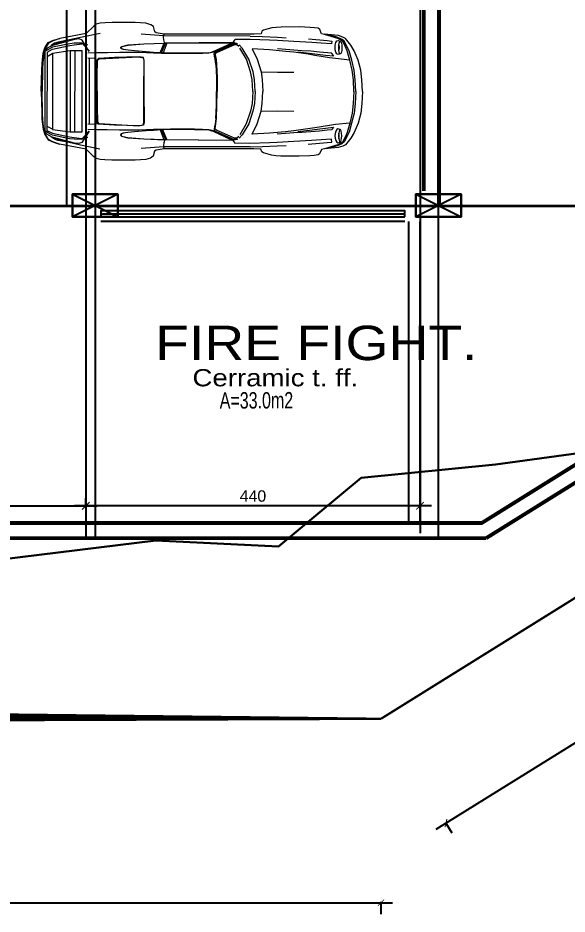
# Model space of a CAD drawing. Extents: x 285329 to 658348, y -83126 to -16980.
# Drawn here: x 323582 to 324306, y -37961 to -36780 of the extents above; entities that cross this region are included whole.
import ezdxf

# ---------------------------------------------------------------- set-up
doc = ezdxf.new("R2010")
doc.units = 0
doc.layers.get('0').update_dxf_attribs({"linetype": 'CONTINUOUS'})
doc.layers.get('DEFPOINTS').update_dxf_attribs({"color": 9, "linetype": 'CONTINUOUS'})
for name, color, linetype, lineweight in [('A-text finishing', 6, 'CONTINUOUS', 13), ('A-text function', 30, 'CONTINUOUS', 20), ('excavation border', 5, 'CONTINUOUS', 30), ('FIGURES', 153, 'CONTINUOUS', 0), ('VIS', 8, 'CONTINUOUS', 18)]:
    doc.layers.add(name, color=color, linetype=linetype, lineweight=lineweight)
for name, color, linetype in [('AXIS', 1, 'CONTINUOUS'), ('COLUMN', 5, 'CONTINUOUS'), ('DIM', 3, 'CONTINUOUS'), ('FURNITURE', 4, 'CONTINUOUS'), ('TEXT', 3, 'CONTINUOUS'), ('WALL', 7, 'CONTINUOUS'), ('WALL1', 2, 'CONTINUOUS')]:
    doc.layers.add(name, color=color, linetype=linetype)
doc.styles.add('ARIAL', font='BOD_CB.TTF', dxfattribs={"width": 1.199999999999999})
doc.styles.get("Standard").update_dxf_attribs({"font": 'sanss___.ttf', "height": 15})
doc.dimstyles.get("Standard").update_dxf_attribs({"dimtxt": 50, "dimasz": 10, "dimexe": 10, "dimexo": 30, "dimgap": 5, "dimtad": 1, "dimdec": 0, "dimdsep": 46, "dimtxsty": 'Standard', "dimblk1": 'ARCHTICK', "dimblk2": 'ARCHTICK', "dimsah": 1, "dimcen": 2.5, "dimdle": 15, "dimclrd": 3, "dimclre": 3, "dimclrt": 3, "dimazin": 0, "dimtfac": 1, "dimtdec": 0, "dimtmove": 2, "dimatfit": 2, "dimldrblk": 'ARCHTICK', "dimfxl": 1.045499999999994, "dimfxlon": 1, "dimtolj": 1, "dimtzin": 0, "dimarcsym": 0})
doc.dimstyles.new('STANDARD$0', dxfattribs={"dimscale": 0, "dimtxt": 50, "dimasz": 8, "dimexe": 15, "dimexo": 0.0625, "dimgap": 2, "dimtad": 1, "dimdec": 0, "dimzin": 0, "dimdsep": 46, "dimtxsty": 'Standard', "dimblk1": 'ARCHTICK', "dimblk2": 'ARCHTICK', "dimsah": 1, "dimcen": 0.09, "dimdle": 15, "dimclrd": 3, "dimclre": 3, "dimclrt": 3, "dimazin": 0, "dimtfac": 1, "dimtdec": 0, "dimtofl": 0, "dimtmove": 1, "dimatfit": 3, "dimldrblk": 'ARCHTICK', "dimfxl": 1.045499999999994, "dimfxlon": 1, "dimtolj": 1, "dimtzin": 0, "dimarcsym": 0})

# ---------------------------------------------------------------- blocks, each defined once
blk = doc.blocks.new('_ARCHTICK')
at = {"color": 0, "linetype": 'ByBlock', "const_width": 0.15}
blk.add_lwpolyline([(-0.5, -0.5), (0.5, 0.5)], dxfattribs=at)
blk = doc.blocks.new('*D3019')
at = {"layer": 'DEFPOINTS', "color": 0, "linetype": 'ByBlock', "lineweight": 5, "ltscale": 3, "transparency": 16777216}
for p in [(323031.5045535936, -37414.97562762672), (323671.8234768722, -37422.76333818427), (323671.8234768722, -37422.76333818427)]:
    blk.add_point(p, dxfattribs=at)
at = {"layer": 'WALL1', "color": 3, "linetype": 'ByBlock', "lineweight": -2, "ltscale": 3, "transparency": 16777216}
for p, q in [((323016.5045535936, -37422.76333818427), (323686.8234768722, -37422.76333818427)), ((323031.5045535936, -37422.76333818427), (323031.5045535936, -37432.76333818427)), ((323671.8234768722, -37422.76333818427), (323671.8234768722, -37412.76333818427))]:
    blk.add_line(p, q, dxfattribs=at)
at = {"layer": 'WALL1', "color": 3, "linetype": 'ByBlock', "lineweight": -2, "ltscale": 3, "transparency": 16777216, "xscale": 10, "yscale": 10, "zscale": 10, "rotation": 180}
blk.add_blockref('_ARCHTICK', (323031.5045535936, -37422.76333818427), dxfattribs=at)
at = {"layer": 'WALL1', "color": 3, "linetype": 'ByBlock', "lineweight": -2, "ltscale": 3, "transparency": 16777216, "xscale": 10, "yscale": 10, "zscale": 10}
blk.add_blockref('_ARCHTICK', (323671.8234768722, -37422.76333818427), dxfattribs=at)
at = {"layer": 'WALL1', "color": 3, "linetype": 'ByBlock', "ltscale": 3, "transparency": 16777216, "insert": (323351.6640152329, -37410.02671266987), "char_height": 15, "attachment_point": 5}
blk.add_mtext('\\A1;640', dxfattribs=at)
blk = doc.blocks.new('*D3026')
at = {"layer": 'DEFPOINTS', "color": 0, "linetype": 'ByBlock', "lineweight": 5, "ltscale": 3, "transparency": 16777216}
for p in [(323671.8234768722, -37414.97562762672), (323671.8234768722, -37422.76333818427), (324112.3003550247, -37414.97562762672)]:
    blk.add_point(p, dxfattribs=at)
at = {"layer": 'WALL1', "color": 3, "linetype": 'ByBlock', "lineweight": -2, "ltscale": 3, "transparency": 16777216}
for p, q in [((324127.3003550247, -37422.76333818427), (323656.8234768722, -37422.76333818427)), ((323671.8234768722, -37422.76333818427), (323671.8234768722, -37432.76333818427)), ((324112.3003550247, -37422.76333818427), (324112.3003550247, -37432.76333818427))]:
    blk.add_line(p, q, dxfattribs=at)
at = {"layer": 'WALL1', "color": 3, "linetype": 'ByBlock', "lineweight": -2, "ltscale": 3, "transparency": 16777216, "xscale": 10, "yscale": 10, "zscale": 10, "rotation": 180}
blk.add_blockref('_ARCHTICK', (323671.8234768722, -37422.76333818427), dxfattribs=at)
at = {"layer": 'WALL1', "color": 3, "linetype": 'ByBlock', "lineweight": -2, "ltscale": 3, "transparency": 16777216, "xscale": 10, "yscale": 10, "zscale": 10}
blk.add_blockref('_ARCHTICK', (324112.3003550247, -37422.76333818427), dxfattribs=at)
at = {"layer": 'WALL1', "color": 3, "linetype": 'ByBlock', "ltscale": 3, "transparency": 16777216, "insert": (323892.0619159485, -37410.03700073571), "char_height": 15, "attachment_point": 5}
blk.add_mtext('\\A1;440', dxfattribs=at)
blk = doc.blocks.new('XREF1$0$02PCAR09')
at = {"color": 0, "linetype": 'ByBlock'}
for p, q in [((-139.3891880423911, 33.77165775941323), (-143.264904074437, 30.04960447753655)), ((-138.1428124021296, 34.83022337169009), (-139.3891880423911, 33.77165775941323)), ((-136.0427548164836, 35.42780073345929), (-138.1428124021296, 34.83022337169009)), ((-133.5670771748684, 35.5814634836285), (-136.0427548164836, 35.42780073345929)), ((-129.8620975318994, 35.70097895598234), (-133.5670771748684, 35.5814634836285)), ((-117.8764030187002, 35.70097895598234), (-129.8620975318994, 35.70097895598234)), ((-112.3274703737005, 35.34243253892082), (-117.8764030187002, 35.70097895598234)), ((-109.8517927320853, 34.5911924269824), (-112.3274703737005, 35.34243253892082)), ((-108.4688279805623, 33.60092137033632), (-109.8517927320853, 34.5911924269824)), ((-107.7346615075316, 30.95450733964419), (-108.4688279805623, 33.60092137033632)), ((-47.0890961074124, 33.02041764747482), (-48.84768091490456, 32.52528211915179)), ((-44.85244941050485, 33.29359586999788), (-47.0890961074124, 33.02041764747482)), ((-42.25725629653579, 33.4472586201671), (-44.85244941050485, 33.29359586999788)), ((-32.74723942495178, 33.53262681470556), (-42.25725629653579, 33.4472586201671)), ((-27.18123314104443, 33.31066950890558), (-32.74723942495178, 33.53262681470556)), ((-24.96166008304456, 33.13993311982865), (-27.18123314104443, 33.31066950890558)), ((-22.98111796975238, 32.82554285593255), (-24.96166008304456, 33.13993311982865)), ((-22.12743602436781, 32.23503025772104), (-22.98111796975238, 32.82554285593255)), ((-143.264904074437, 30.04960447753655), (-157.0433306729438, 27.4202640857521)), ((-146.252790883283, 27.89832597516745), (-152.8090682238364, 26.42999302910601)), ((-136.160790045383, 30.06982751551053), (-146.252790883283, 27.89832597516745)), ((-103.175999919178, 28.82030247618276), (-114.7860743764081, 29.58861622702888)), ((-107.0004950345008, 30.42522453350577), (-107.7346615075316, 30.95450733964419)), ((-102.8003798632088, 29.7593526161058), (-107.0004950345008, 30.42522453350577)), ((-103.175999919178, 28.82030247618276), (-102.8003798632088, 29.7593526161058)), ((-58.20403503631938, 28.78615519836739), (-103.175999919178, 28.82030247618277)), ((-103.175999919178, 28.08613600315206), (-103.175999919178, 28.82030247618276)), ((-103.0564844468242, 26.70317125162907), (-103.175999919178, 28.08613600315206)), ((-56.22349292302719, 29.82764717173656), (-102.8003798632088, 29.7593526161058)), ((-58.20403503631938, 28.76908155945971), (-51.78434680702748, 28.54712425365972)), ((-52.63802875241204, 29.9471626440904), (-56.22349292302719, 29.82764717173656)), ((-52.15996686299668, 31.22538604060483), (-52.63802875241204, 29.9471626440904)), ((-51.28921127870444, 31.75696836830568), (-52.15996686299668, 31.22538604060483)), ((-51.78434680702748, 28.54712425365972), (-44.1524302152895, 28.13735691987513)), ((-48.84768091490456, 32.52528211915179), (-51.28921127870444, 31.75696836830568)), ((-44.1524302152895, 28.13735691987513), (-39.54254771021286, 27.93247325298283)), ((-21.22253316226019, 29.99838356081347), (-22.12743602436781, 32.23503025772104)), ((-19.65175838275259, 29.65691078265965), (-21.22253316226019, 29.99838356081347)), ((-12.48083004152228, 29.04225978198276), (-19.65175838275259, 29.77642625501349)), ((-12.78815554186073, 27.55685319701364), (-19.65175838275259, 29.65691078265965)), ((-13.04308359194108, 28.18086525074451), (-17.95794463294092, 29.54653034359681)), ((-10.58565307144118, 27.08833317646262), (-13.04308359194108, 28.18086525074451)), ((-10.1417415111686, 28.29101967004435), (-12.48083004152228, 29.04225978198276)), ((-8.775850398553308, 27.55685319701364), (-10.1417415111686, 28.29101967004435)), ((-164.7947627370356, 22.48598244142934), (-162.9849570128204, 25.21776466665994)), ((-162.8142206237435, 24.97873372195226), (-164.4191426810664, 22.48598244142934)), ((-160.8848994271743, 23.80065263732156), (-163.5996080134971, 22.31524605235243)), ((-162.9849570128204, 25.21776466665994), (-160.2873220654051, 26.49828758473677)), ((-160.4922057322974, 26.22510936221371), (-162.8142206237435, 24.97873372195226)), ((-161.4995504278511, 23.7323580816908), (-161.7379082183368, 23.33391197800628)), ((-159.7751128981744, 24.91043916632149), (-161.4995504278511, 23.7323580816908)), ((-149.3943404422981, 26.87390764070598), (-160.8848994271743, 23.80065263732156)), ((-151.8529444450057, 24.65433458270612), (-160.7653839548205, 22.81038158067547)), ((-160.7653839548205, 21.82011052402938), (-151.8529444450057, 23.66406352606003)), ((-157.0433306729438, 27.4202640857521), (-160.4922057322974, 26.22510936221371)), ((-160.2873220654051, 26.49828758473677), (-157.0433306729438, 27.4202640857521)), ((-159.7751128981744, 24.24456724892154), (-160.1662057515703, 23.99287382841922)), ((-157.9140862572361, 25.52509016699838), (-159.7751128981744, 24.91043916632149)), ((-157.9140862572361, 25.01288099976763), (-159.7751128981744, 24.24456724892154)), ((-152.8090682238364, 26.42999302910601), (-157.9140862572361, 25.52509016699838)), ((-153.8334865582979, 25.84948930624451), (-157.9140862572361, 25.01288099976763)), ((-153.4749401412363, 26.27633027893679), (-153.8334865582979, 25.84948930624451)), ((-149.513855914652, 24.91043916632149), (-151.8529444450057, 24.65433458270612)), ((-151.8529444450057, 23.66406352606003), (-149.513855914652, 24.03968358202924)), ((-145.4332562157138, 25.02995463867533), (-149.513855914652, 24.91043916632149)), ((-149.513855914652, 24.03968358202924), (-145.4332562157138, 24.53481911035228)), ((-147.0381782730368, 27.13001222432135), (-149.3943404422981, 26.87390764070598)), ((-145.4332562157138, 26.51536122364446), (-147.0381782730368, 27.13001222432135)), ((-141.7282765727448, 20.71032399502945), (-145.4332562157138, 26.51536122364446)), ((-145.4332562157138, 25.02995463867533), (-141.7282765727448, 20.72739763393714)), ((-145.4332562157138, 24.53481911035228), (-145.4332562157138, 25.02995463867533)), ((-142.3941484901448, 24.02260994312154), (-143.8454077972985, 23.95431538749078)), ((-125.3717304991766, 22.96404433084469), (-124.8595213319459, 23.3396643868139)), ((-124.8595213319459, 23.3396643868139), (-121.5813826616692, 24.14319423246711)), ((-124.688784942869, 23.22014891446006), (-121.5984563005768, 24.00660512120558)), ((-121.5984563005768, 24.00660512120558), (-113.4372569027005, 24.57003520515939)), ((-121.5813826616692, 24.14319423246711), (-113.4372569027005, 24.68955067751323)), ((-113.4372569027005, 24.68955067751323), (-102.680864390855, 25.08117555539842)), ((-113.4372569027005, 24.57003520515939), (-102.680864390855, 24.96166008304457)), ((-104.9004374488548, 20.0273784387218), (-102.902821696655, 24.96166008304457)), ((-104.2174918925472, 19.99323116090641), (-102.1686552236243, 24.96166008304457)), ((-101.4515623895012, 24.96166008304457), (-103.4662517806088, 19.97615752199872)), ((-102.680864390855, 25.43972197245992), (-103.0564844468242, 26.70317125162907)), ((-67.0994009072265, 25.43972197245992), (-102.680864390855, 25.06410191649071)), ((-102.680864390855, 25.08117555539842), (-102.680864390855, 25.43972197245992)), ((-102.680864390855, 24.94458644413687), (-67.64575735227261, 25.32020650010608)), ((-102.680864390855, 25.06410191649071), (-102.680864390855, 24.94458644413687)), ((-77.44602608528737, 20.65910307830638), (-68.24333471404182, 24.8762918885061)), ((-67.38965276865726, 24.8933655274138), (-76.5923441399028, 20.65910307830638)), ((-76.16550316721053, 20.52251396704484), (-66.86036996251882, 24.77385005505996)), ((-66.39938171201115, 24.24456724892154), (-75.65329399997981, 20.0273784387218)), ((-66.41645535091885, 25.20069102775224), (-67.38965276865726, 24.8933655274138)), ((-67.0994009072265, 25.45679561136761), (-66.10912985058043, 26.89098127961367)), ((-67.0994009072265, 25.54216380590607), (-67.0994009072265, 25.54216380590606)), ((-64.81153329359587, 24.72262913833689), (-67.0994009072265, 25.45679561136761)), ((-66.86036996251882, 24.77385005505996), (-65.78473071133428, 24.80799733287535)), ((-65.13593243284201, 24.15919905438308), (-66.39938171201115, 24.24456724892154)), ((-58.3235505086732, 27.06171766869058), (-66.10912985058043, 26.89098127961367)), ((-65.78473071133428, 24.80799733287535), (-64.81153329359587, 24.72262913833689)), ((-64.12858773728823, 23.28844347009083), (-65.13593243284201, 24.15919905438308)), ((-62.4041502076114, 22.48598244142934), (-63.88955679258056, 24.21041997110615)), ((-48.19888263641233, 26.6348766959983), (-58.3235505086732, 27.06171766869058)), ((-44.1524302152895, 26.41291939019832), (-48.19888263641233, 26.6348766959983)), ((-35.59853712253622, 25.95193113969065), (-44.1524302152895, 26.41291939019832)), ((-26.32755119565986, 25.45679561136761), (-35.59853712253622, 25.95193113969065)), ((-28.02619871649039, 27.35217620931952), (-18.28586727013732, 26.44706666801371)), ((-21.41034319024481, 25.08117555539842), (-26.32755119565986, 25.45679561136761)), ((-16.03214693432206, 24.72262913833689), (-21.41034319024481, 25.08117555539842)), ((-18.28586727013732, 26.44706666801371), (-15.87848418415283, 26.19096208439833)), ((-15.87848418415283, 26.19096208439833), (-16.03214693432206, 24.72262913833689)), ((-14.22234121010679, 22.91282341412162), (-14.11989937666064, 24.14212541547539)), ((-14.11989937666064, 24.14212541547539), (-13.76135295959914, 25.40557469464455)), ((-13.76135295959914, 25.40557469464455), (-13.28329107018378, 26.2592566400291)), ((-13.28329107018378, 26.2592566400291), (-12.6686400695069, 26.54950850145985)), ((-10.26125698352243, 26.19096208439833), (-12.78815554186073, 27.55685319701364)), ((-12.6686400695069, 26.54950850145985), (-11.49055898487619, 26.19096208439833)), ((-12.31009365244537, 22.86160249739856), (-12.22472545790693, 24.26164088782923)), ((-12.22472545790693, 24.26164088782923), (-12.0710627077377, 25.21776466665994)), ((-12.22472545790693, 24.26164088782923), (-12.03691542992231, 22.86160249739856)), ((-12.0710627077377, 25.21776466665994), (-11.81495812412232, 25.93485750078297)), ((-11.81495812412232, 25.93485750078297), (-11.49055898487619, 26.19096208439833)), ((-11.49055898487619, 26.19096208439833), (-11.18323348453777, 25.93485750078297)), ((-11.18323348453777, 25.93485750078297), (-10.92712890092239, 25.21776466665994)), ((-10.92712890092239, 25.21776466665994), (-10.7393188729378, 24.1250517765677)), ((-10.7393188729378, 24.1250517765677), (-10.68809795621472, 22.86160249739856)), ((-9.425199770093963, 26.13236761146603), (-10.58565307144118, 27.08833317646262)), ((-8.895365870907137, 23.62991624824465), (-10.26125698352243, 26.19096208439833)), ((-6.899507290691267, 21.07940676791251), (-9.425199770093963, 26.13236761146603)), ((-7.905094814261051, 21.15423860662943), (-8.895365870907137, 23.62991624824465)), ((-5.941626339876557, 24.09090449875231), (-8.775850398553308, 27.55685319701364)), ((-4.268409726922802, 21.13716496772174), (-5.941626339876557, 24.09090449875231)), ((-166.211874766374, 14.44429851590677), (-165.5630764878817, 19.68590566056797)), ((-165.1874564319125, 19.68590566056797), (-165.8021074325894, 14.81991857187598)), ((-165.5630764878817, 19.68590566056797), (-164.7947627370356, 22.48598244142934)), ((-164.4191426810664, 22.48598244142934), (-165.1874564319125, 19.68590566056797)), ((-163.5996080134971, 22.31524605235243), (-164.5898790701433, 21.2054595233525)), ((-163.5996080134971, 21.32497499570633), (-164.5898790701433, 20.71032399502945)), ((-164.5898790701433, -21.2054595233525), (-164.5898790701433, 21.2054595233525)), ((-160.7653839548205, 22.81038158067547), (-163.5996080134971, 21.32497499570633)), ((-163.5996080134971, 20.33470393906024), (-160.7653839548205, 21.82011052402938)), ((-163.5996080134971, 20.33470393906024), (-163.5996080134971, -20.33470393906024)), ((-163.5996080134971, 18.04683632542962), (-160.8848994271743, 19.53224291039876)), ((-160.7653839548205, 19.8224947718295), (-151.613913500298, 21.06887041209096)), ((-160.7653839548205, 19.8224947718295), (-160.7653839548205, -19.8224947718295)), ((-151.613913500298, 21.06887041209096), (-151.613913500298, -21.06887041209096)), ((-151.613913500298, 21.06887041209096), (-145.4332562157138, 21.06887041209096)), ((-149.2577513310366, 21.06887041209096), (-149.2577513310366, -21.1883858844448)), ((-145.4332562157138, -21.06887041209096), (-145.4332562157138, 21.06887041209096)), ((-137.7671923461605, 19.95908388309103), (-142.3941484901448, 19.75420021619873)), ((-132.3377751735147, 20.0273784387218), (-137.7671923461605, 19.95908388309103)), ((-126.0376024165766, 20.09567299435257), (-132.3377751735147, 20.0273784387218)), ((-115.7763454330541, 20.11274663326025), (-126.0376024165766, 20.09567299435257)), ((-125.4229514158997, 22.45183516361395), (-125.3717304991766, 22.96404433084469)), ((-125.0814786377459, 22.11036238546013), (-125.4229514158997, 22.45183516361395)), ((-125.1497731933766, 22.43476152470627), (-125.1326995544689, 22.84452885849086)), ((-124.8936686097613, 22.11036238546013), (-125.1497731933766, 22.43476152470627)), ((-125.1326995544689, 22.84452885849086), (-124.688784942869, 23.22014891446006)), ((-124.0058393865613, 21.73474232949093), (-125.0814786377459, 22.11036238546013)), ((-123.8351029974844, 21.73474232949093), (-124.8936686097613, 22.11036238546013)), ((-121.6155299394845, 21.3761959124294), (-124.0058393865613, 21.73474232949093)), ((-121.6155299394845, 21.3761959124294), (-123.8351029974844, 21.73474232949093)), ((-118.217875796854, 21.03472313427559), (-121.6155299394845, 21.3761959124294)), ((-112.190881262439, 20.50544032813716), (-118.217875796854, 21.03472313427559)), ((-108.3663861471162, 19.86853066330364), (-115.7763454330541, 20.11274663326025)), ((-108.3663861471162, 20.23226210561409), (-112.190881262439, 20.50544032813716)), ((-104.2174918925472, 19.99323116090641), (-108.3663861471162, 20.23226210561409)), ((-104.2687128092703, 19.72996011643232), (-108.3663861471162, 19.86853066330364)), ((-99.5563884707475, 19.65175838275259), (-104.2687128092703, 19.72996011643232)), ((-99.52224119293213, 19.83956841073719), (-104.2174918925472, 19.99323116090641)), ((-87.10970570704062, 19.64458221481232), (-99.5563884707475, 19.65175838275259)), ((-87.10970570704062, 19.87371568855257), (-99.52224119293213, 19.83956841073719)), ((-82.8583696190255, 19.87371568855257), (-87.10970570704062, 19.87371568855257)), ((-82.8583696190255, 19.71654903557417), (-87.10970570704062, 19.64458221481232)), ((-79.66559914328724, 19.97615752199872), (-82.8583696190255, 19.87371568855257)), ((-79.62576860625475, 19.86461680765525), (-82.8583696190255, 19.71654903557417)), ((-79.66559914328724, 19.95908388309103), (-78.74362264227192, 20.19811482779871)), ((-77.88994069688734, 20.19811482779871), (-79.62576860625475, 19.86461680765525)), ((-78.74362264227192, 20.19811482779871), (-77.44602608528737, 20.65910307830638)), ((-77.20699514057969, 20.43714577250639), (-77.88994069688734, 20.19811482779871)), ((-76.5923441399028, 20.65910307830638), (-77.20699514057969, 20.43714577250639)), ((-76.95089055696434, 19.51516927149105), (-76.71185961225665, 20.24933574452179)), ((-76.72893325116434, 18.37123546467575), (-76.95089055696434, 19.51516927149105)), ((-76.71185961225665, 20.24933574452179), (-76.16550316721053, 20.52251396704484)), ((-76.21672408393363, 19.68590566056797), (-76.43868138973359, 19.241991048968)), ((-76.43868138973359, 19.241991048968), (-76.14842952830286, 18.21757271450653)), ((-75.65329399997981, 20.0273784387218), (-76.21672408393363, 19.68590566056797)), ((-60.21872442742694, 16.81753432407585), (-63.5993049311498, 22.48598244142934)), ((-58.97234878716549, 16.81753432407585), (-62.4041502076114, 22.48598244142934)), ((-57.12839578513483, 22.11036238546013), (-54.53320267116577, 16.80046068516816)), ((-48.19888263641233, 21.63230049604479), (-57.12839578513483, 22.11036238546013)), ((-39.78157865492054, 20.84691310629098), (-48.19888263641233, 21.63230049604479)), ((-39.78157865492054, 21.75181596839861), (-44.11828293747411, 22.11036238546013)), ((-35.59853712253622, 21.46156410696786), (-39.78157865492054, 21.75181596839861)), ((-35.59853712253622, 20.36885121687562), (-39.78157865492054, 20.84691310629098)), ((-31.38134831233648, 21.2054595233525), (-35.59853712253622, 21.46156410696786)), ((-28.20565147550591, 19.37858016022953), (-35.59853712253622, 20.36885121687562)), ((-33.48140589798248, 20.69325035612176), (-27.45441136356749, 19.99323116090642)), ((-26.78853944616754, 20.88106038410638), (-31.38134831233648, 21.2054595233525)), ((-24.62018730489074, 18.78100279846034), (-28.20565147550591, 19.37858016022953)), ((-27.45441136356749, 19.99323116090642), (-23.35673802572159, 19.49809563258338)), ((-22.1957305799986, 20.45421941141409), (-26.78853944616754, 20.88106038410638)), ((-17.00534435206046, 17.60292171382965), (-24.62018730489074, 18.78100279846034)), ((-23.35673802572159, 19.49809563258338), (-19.12247557661418, 18.96881282644495)), ((-18.20049907559885, 20.0615257165372), (-22.1957305799986, 20.45421941141409)), ((-19.12247557661418, 18.96881282644495), (-14.88821312750674, 18.50782457593728)), ((-15.99799965650669, 19.87371568855258), (-18.20049907559885, 20.0615257165372)), ((-14.88821312750674, 18.50782457593728), (-15.99799965650669, 19.87371568855258)), ((-14.11989937666064, 21.68352141276785), (-14.22234121010679, 22.91282341412162)), ((-13.76135295959914, 20.43714577250639), (-14.11989937666064, 21.68352141276785)), ((-13.28329107018378, 19.6517583827526), (-13.76135295959914, 20.43714577250639)), ((-12.6686400695069, 19.32735924350646), (-13.28329107018378, 19.6517583827526)), ((-11.49055898487619, 19.60053746602952), (-12.6686400695069, 19.32735924350646)), ((-12.24179909681461, 21.56400594041401), (-12.31009365244537, 22.86160249739856)), ((-12.03691542992231, 22.86160249739856), (-12.24179909681461, 21.56400594041401)), ((-12.0710627077377, 20.57373488376792), (-12.24179909681461, 21.58107957932171)), ((-11.81495812412232, 19.83956841073719), (-12.0710627077377, 20.57373488376792)), ((-11.49055898487619, 19.60053746602952), (-11.81495812412232, 19.83956841073719)), ((-11.18323348453777, 19.8054211329218), (-11.49055898487619, 19.60053746602952)), ((-10.92712890092239, 20.50544032813716), (-11.18323348453777, 19.8054211329218)), ((-10.7393188729378, 21.58107957932171), (-10.92712890092239, 20.50544032813716)), ((-10.68809795621472, 22.86160249739856), (-10.7393188729378, 21.58107957932171)), ((-6.556277340553434, 16.32239879575281), (-7.905094814261051, 21.15423860662943)), ((-5.566006283907346, 16.32239879575281), (-6.899507290691267, 21.07940676791251)), ((-2.168352141276792, 16.30532515684511), (-4.268409726922802, 21.13716496772174)), ((-166.3484638776355, 11.21738076235313), (-166.211874766374, 14.44429851590677)), ((-165.8021074325894, 14.81991857187598), (-165.9386965438509, 11.59300081832234)), ((-138.1428124021296, 17.05656526878352), (-142.377074851237, 17.26144893567582)), ((-141.7282765727448, 17.26144893567582), (-141.7282765727448, -17.15578437787134)), ((-138.6550215693604, 3.8e-15), (-138.5696533748219, 15.89555782306053)), ((-138.5696533748219, 15.89555782306053), (-138.1428124021296, 17.05656526878352)), ((-137.903781457422, 15.89555782306053), (-138.0403705686835, 8.28071487023023)), ((-137.5110877625451, 16.57850337936817), (-137.903781457422, 15.89555782306053)), ((-137.5623086792681, 8.161199397876397), (-137.4769404847297, 15.77604235070668)), ((-136.9818049564067, 17.00534435206044), (-137.5110877625451, 16.57850337936817)), ((-137.4769404847297, 15.77604235070668), (-137.0842467898528, 16.44191426810665)), ((-137.0842467898528, 16.44191426810665), (-136.5549639837144, 16.78365285606781)), ((-128.5474273360072, 17.51755351929119), (-136.9818049564067, 17.00534435206044)), ((-136.5549639837144, 16.78365285606781), (-115.947081822131, 17.82487901962962)), ((-115.7592717941464, 17.94439449198347), (-128.5474273360072, 17.51755351929119)), ((-115.947081822131, 17.82487901962962), (-113.7275087641312, 17.36389076912197)), ((-113.5567723750543, 17.48340624147581), (-115.7592717941464, 17.94439449198347)), ((-113.7275087641312, 17.36389076912197), (-113.351888708162, 15.9467787397836)), ((-113.1982259579928, 16.06629421213743), (-113.5567723750543, 17.48340624147581)), ((-113.403109624885, -0.0170736389076931), (-113.1982259579928, 16.06629421213743)), ((-113.351888708162, 15.9467787397836), (-113.403109624885, 0.0170736389076931)), ((-76.42160775082591, 16.81753432407585), (-76.72893325116434, 18.37123546467575)), ((-76.09720861157977, 14.06867845993756), (-76.42160775082591, 16.81753432407585)), ((-76.14842952830286, 18.21757271450653), (-75.92647222250287, 16.81753432407585)), ((-76.09720861157977, 14.06867845993756), (-75.73866219451826, 7.153854702322628)), ((-75.92647222250287, 16.81753432407585), (-75.72158855561057, 13.98331026539911)), ((-75.72158855561057, 13.98331026539911), (-75.43133669417979, 7.153854702322628)), ((-60.21872442742694, 16.81753432407585), (-60.21872442742694, 16.81753432407585)), ((-57.99915136942708, 10.14174151116859), (-60.21872442742694, 16.81753432407585)), ((-56.75277572916563, 10.14174151116859), (-58.97234878716549, 16.81753432407585)), ((-54.53320267116577, 16.80046068516816), (-52.55266055787358, 10.14174151116859)), ((-13.94916298758373, 17.1077861855066), (-17.00534435206046, 17.60292171382965)), ((-6.556277340553434, 16.32239879575281), (-13.94916298758373, 17.1077861855066)), ((-5.258680783568892, 11.13201256781467), (-6.556277340553434, 16.32239879575281)), ((-4.268409726922802, 11.13201256781467), (-5.566006283907346, 16.32239879575281)), ((-0.8707555842922545, 11.13201256781467), (-2.168352141276792, 16.30532515684511)), ((-166.5704211834355, 0.0170736389076931), (-166.3484638776355, 11.21738076235313)), ((-165.9386965438509, 11.59300081832234), (-166.0752856551125, -3.8e-15)), ((-57.12839578513483, 6.180657284584223), (-57.99915136942708, 10.14174151116859)), ((-55.89909378378107, 6.180657284584223), (-56.75277572916563, 10.14174151116859)), ((-52.55266055787358, 10.14174151116859), (-44.11828293747411, 10.09052059444551)), ((-52.55266055787358, 10.14174151116859), (-51.920935918289, 6.180657284584223)), ((-44.11828293747411, 10.09052059444551), (-35.59853712253622, 10.09052059444551)), ((-4.69525069961509, 6.19773092349192), (-5.258680783568892, 11.13201256781467)), ((-3.704979642969004, 6.19773092349192), (-4.268409726922802, 11.13201256781467)), ((-0.3073255003384538, 6.180657284584223), (-0.8707555842922545, 11.13201256781467)), ((-138.0403705686835, 8.28071487023023), (-138.0403705686835, 3.8e-15)), ((-137.5623086792681, -3.8e-15), (-137.5623086792681, 8.161199397876397)), ((-75.73866219451826, 7.153854702322628), (-75.7728094723336, 3.8e-15)), ((-75.43133669417979, 7.153854702322628), (-75.39718941636444, 3.8e-15)), ((-56.88936484042717, 3.8e-15), (-57.12839578513483, 6.180657284584223)), ((-55.64298920016568, 3.8e-15), (-55.89909378378107, 6.180657284584223)), ((-51.920935918289, 6.180657284584223), (-51.68190497358133, 3.8e-15)), ((-4.387925199276668, 3.8e-15), (-4.69525069961509, 6.19773092349192)), ((-3.397654142630548, 3.8e-15), (-3.704979642969004, 6.19773092349192)), ((0, 3.8e-15), (-0.3073255003384538, 6.180657284584223)), ((-165.9386965438509, -11.59300081832234), (-166.0752856551125, 7.5e-15)), ((-138.6550215693604, 0), (-138.5696533748219, -15.89555782306052)), ((-138.0403705686835, -8.28071487023023), (-138.0403705686835, 0)), ((-137.5623086792681, 7.5e-15), (-137.5623086792681, -8.161199397876397)), ((-113.403109624885, 0.0170736389076969), (-113.1982259579928, -16.06629421213743)), ((-75.73866219451826, -7.153854702322621), (-75.7728094723336, 0)), ((-75.43133669417979, -7.153854702322621), (-75.39718941636444, 0)), ((-56.88936484042717, 0), (-57.12839578513483, -6.180657284584223)), ((-55.64298920016568, 0), (-55.89909378378107, -6.180657284584223)), ((-51.920935918289, -6.180657284584223), (-51.68190497358133, 0)), ((-4.387925199276668, 0), (-4.69525069961509, -6.19773092349192)), ((-3.397654142630548, 0), (-3.704979642969004, -6.19773092349192)), ((0, 0), (-0.3073255003384538, -6.180657284584223)), ((-166.5704211834355, -0.0170736389076893), (-166.3484638776355, -11.21738076235313)), ((-113.351888708162, -15.9467787397836), (-113.403109624885, -0.0170736389076893)), ((-137.903781457422, -15.89555782306052), (-138.0403705686835, -8.28071487023023)), ((-137.5623086792681, -8.161199397876397), (-137.4769404847297, -15.77604235070668)), ((-76.09720861157977, -14.06867845993756), (-75.73866219451826, -7.153854702322621)), ((-75.72158855561057, -13.9833102653991), (-75.43133669417979, -7.153854702322621)), ((-57.12839578513483, -6.180657284584223), (-57.99915136942708, -10.14174151116859)), ((-55.89909378378107, -6.180657284584223), (-56.75277572916563, -10.14174151116859)), ((-52.55266055787358, -10.14174151116859), (-51.920935918289, -6.180657284584223)), ((-4.69525069961509, -6.19773092349192), (-5.258680783568892, -11.13201256781467)), ((-3.704979642969004, -6.19773092349192), (-4.268409726922802, -11.13201256781467)), ((-0.3073255003384538, -6.180657284584223), (-0.8707555842922545, -11.13201256781467)), ((-166.3484638776355, -11.21738076235313), (-166.211874766374, -14.44429851590677)), ((-165.8021074325894, -14.81991857187597), (-165.9386965438509, -11.59300081832234)), ((-57.99915136942708, -10.14174151116859), (-60.21872442742694, -16.81753432407585)), ((-56.75277572916563, -10.14174151116859), (-58.97234878716549, -16.81753432407585)), ((-54.53320267116577, -16.80046068516816), (-52.55266055787358, -10.14174151116859)), ((-52.55266055787358, -10.14174151116859), (-44.11828293747411, -10.09052059444551)), ((-44.11828293747411, -10.09052059444551), (-35.59853712253622, -10.09052059444551)), ((-5.258680783568892, -11.13201256781467), (-6.556277340553434, -16.32239879575281)), ((-4.268409726922802, -11.13201256781467), (-5.566006283907346, -16.32239879575281)), ((-0.8707555842922545, -11.13201256781467), (-2.168352141276792, -16.30532515684511)), ((-166.211874766374, -14.44429851590677), (-165.5630764878817, -19.68590566056797)), ((-165.1874564319125, -19.68590566056797), (-165.8021074325894, -14.81991857187597)), ((-163.5996080134971, -18.04683632542962), (-160.8848994271743, -19.53224291039876)), ((-138.1428124021296, -17.05656526878352), (-142.377074851237, -17.26144893567582)), ((-138.5696533748219, -15.89555782306052), (-138.1428124021296, -17.05656526878352)), ((-137.5110877625451, -16.57850337936817), (-137.903781457422, -15.89555782306052)), ((-136.9818049564067, -17.00534435206044), (-137.5110877625451, -16.57850337936817)), ((-137.4769404847297, -15.77604235070668), (-137.0842467898528, -16.44191426810665)), ((-137.0842467898528, -16.44191426810665), (-136.5549639837144, -16.78365285606781)), ((-128.5474273360072, -17.51755351929119), (-136.9818049564067, -17.00534435206044)), ((-136.5549639837144, -16.78365285606781), (-115.947081822131, -17.82487901962962)), ((-115.7592717941464, -17.94439449198347), (-128.5474273360072, -17.51755351929119)), ((-115.947081822131, -17.82487901962962), (-113.7275087641312, -17.36389076912197)), ((-113.5567723750543, -17.48340624147581), (-115.7592717941464, -17.94439449198347)), ((-113.7275087641312, -17.36389076912197), (-113.351888708162, -15.9467787397836)), ((-113.1982259579928, -16.06629421213743), (-113.5567723750543, -17.48340624147581)), ((-76.72893325116434, -18.37123546467575), (-76.95089055696434, -19.51516927149105)), ((-76.42160775082591, -16.81753432407585), (-76.72893325116434, -18.37123546467575)), ((-76.43868138973359, -19.241991048968), (-76.14842952830286, -18.21757271450653)), ((-76.09720861157977, -14.06867845993756), (-76.42160775082591, -16.81753432407585)), ((-76.14842952830286, -18.21757271450653), (-75.92647222250287, -16.81753432407585)), ((-75.92647222250287, -16.81753432407585), (-75.72158855561057, -13.9833102653991)), ((-60.21872442742694, -16.81753432407585), (-63.5993049311498, -22.48598244142934)), ((-58.97234878716549, -16.81753432407585), (-62.4041502076114, -22.48598244142934)), ((-60.21872442742694, -16.81753432407585), (-60.21872442742694, -16.81753432407585)), ((-57.12839578513483, -22.11036238546013), (-54.53320267116577, -16.80046068516816)), ((-17.00534435206046, -17.60292171382965), (-24.62018730489074, -18.78100279846034)), ((-19.12247557661418, -18.96881282644495), (-14.88821312750674, -18.50782457593728)), ((-13.94916298758373, -17.1077861855066), (-17.00534435206046, -17.60292171382965)), ((-14.88821312750674, -18.50782457593728), (-15.99799965650669, -19.87371568855258)), ((-6.556277340553434, -16.32239879575281), (-13.94916298758373, -17.1077861855066)), ((-6.556277340553434, -16.32239879575281), (-7.905094814261051, -21.15423860662943)), ((-5.566006283907346, -16.32239879575281), (-6.899507290691267, -21.07940676791251)), ((-2.168352141276792, -16.30532515684511), (-4.268409726922802, -21.13716496772174)), ((-165.5630764878817, -19.68590566056797), (-164.7947627370356, -22.48598244142934)), ((-164.4191426810664, -22.48598244142934), (-165.1874564319125, -19.68590566056797)), ((-164.7947627370356, -22.48598244142934), (-162.9849570128204, -25.21776466665994)), ((-163.5996080134971, -21.32497499570633), (-164.5898790701433, -20.71032399502945)), ((-163.5996080134971, -22.31524605235243), (-164.5898790701433, -21.2054595233525)), ((-162.8142206237435, -24.97873372195226), (-164.4191426810664, -22.48598244142934)), ((-163.5996080134971, -20.33470393906024), (-160.7653839548205, -21.82011052402938)), ((-160.7653839548205, -22.81038158067547), (-163.5996080134971, -21.32497499570633)), ((-160.8848994271743, -23.80065263732156), (-163.5996080134971, -22.31524605235243)), ((-160.7653839548205, -19.8224947718295), (-151.613913500298, -21.06887041209096)), ((-160.7653839548205, -21.82011052402938), (-151.8529444450057, -23.66406352606003)), ((-151.8529444450057, -24.65433458270612), (-160.7653839548205, -22.81038158067547)), ((-151.613913500298, -21.06887041209096), (-145.4332562157138, -21.06887041209096)), ((-141.7282765727448, -20.71032399502945), (-145.4332562157138, -26.51536122364446)), ((-145.4332562157138, -25.02995463867533), (-141.7282765727448, -20.72739763393714)), ((-137.7671923461605, -19.95908388309103), (-142.3941484901448, -19.75420021619873)), ((-132.3377751735147, -20.0273784387218), (-137.7671923461605, -19.95908388309103)), ((-126.0376024165766, -20.09567299435257), (-132.3377751735147, -20.0273784387218)), ((-115.7763454330541, -20.11274663326025), (-126.0376024165766, -20.09567299435257)), ((-125.0814786377459, -22.11036238546013), (-125.4229514158997, -22.45183516361395)), ((-125.4229514158997, -22.45183516361395), (-125.3717304991766, -22.96404433084469)), ((-125.3717304991766, -22.96404433084469), (-124.8595213319459, -23.3396643868139)), ((-124.8936686097613, -22.11036238546013), (-125.1497731933766, -22.43476152470627)), ((-125.1497731933766, -22.43476152470627), (-125.1326995544689, -22.84452885849086)), ((-125.1326995544689, -22.84452885849086), (-124.688784942869, -23.22014891446006)), ((-124.0058393865613, -21.73474232949093), (-125.0814786377459, -22.11036238546013)), ((-123.8351029974844, -21.73474232949093), (-124.8936686097613, -22.11036238546013)), ((-124.688784942869, -23.22014891446006), (-121.5984563005768, -24.00660512120558)), ((-121.6155299394845, -21.3761959124294), (-124.0058393865613, -21.73474232949093)), ((-121.6155299394845, -21.3761959124294), (-123.8351029974844, -21.73474232949093)), ((-118.217875796854, -21.03472313427559), (-121.6155299394845, -21.3761959124294)), ((-112.190881262439, -20.50544032813716), (-118.217875796854, -21.03472313427559)), ((-108.3663861471162, -19.86853066330364), (-115.7763454330541, -20.11274663326025)), ((-108.3663861471162, -20.23226210561409), (-112.190881262439, -20.50544032813716)), ((-104.2687128092703, -19.72996011643232), (-108.3663861471162, -19.86853066330364)), ((-104.2174918925472, -19.99323116090641), (-108.3663861471162, -20.23226210561409)), ((-104.9004374488548, -20.0273784387218), (-102.902821696655, -24.96166008304457)), ((-99.5563884707475, -19.65175838275259), (-104.2687128092703, -19.72996011643232)), ((-99.52224119293213, -19.83956841073719), (-104.2174918925472, -19.99323116090641)), ((-104.2174918925472, -19.99323116090641), (-102.1686552236243, -24.96166008304457)), ((-101.4515623895012, -24.96166008304457), (-103.4662517806088, -19.97615752199872)), ((-87.10970570704062, -19.64458221481232), (-99.5563884707475, -19.65175838275259)), ((-87.10970570704062, -19.87371568855257), (-99.52224119293213, -19.83956841073719)), ((-82.8583696190255, -19.71654903557417), (-87.10970570704062, -19.64458221481232)), ((-82.8583696190255, -19.87371568855257), (-87.10970570704062, -19.87371568855257)), ((-79.62576860625475, -19.86461680765525), (-82.8583696190255, -19.71654903557417)), ((-79.66559914328724, -19.97615752199872), (-82.8583696190255, -19.87371568855257)), ((-79.66559914328724, -19.95908388309103), (-78.74362264227192, -20.19811482779871)), ((-77.88994069688734, -20.19811482779871), (-79.62576860625475, -19.86461680765525)), ((-78.74362264227192, -20.19811482779871), (-77.44602608528737, -20.65910307830638)), ((-77.20699514057969, -20.43714577250639), (-77.88994069688734, -20.19811482779871)), ((-77.44602608528737, -20.65910307830638), (-68.24333471404182, -24.8762918885061)), ((-76.5923441399028, -20.65910307830638), (-77.20699514057969, -20.43714577250639)), ((-76.95089055696434, -19.51516927149105), (-76.71185961225665, -20.24933574452179)), ((-76.71185961225665, -20.24933574452179), (-76.16550316721053, -20.52251396704484)), ((-67.38965276865726, -24.8933655274138), (-76.5923441399028, -20.65910307830638)), ((-76.21672408393363, -19.68590566056797), (-76.43868138973359, -19.241991048968)), ((-75.65329399997981, -20.0273784387218), (-76.21672408393363, -19.68590566056797)), ((-76.16550316721053, -20.52251396704484), (-66.86036996251882, -24.77385005505996)), ((-66.39938171201115, -24.24456724892154), (-75.65329399997981, -20.0273784387218)), ((-62.4041502076114, -22.48598244142934), (-63.88955679258056, -24.21041997110615)), ((-48.19888263641233, -21.63230049604479), (-57.12839578513483, -22.11036238546013)), ((-39.78157865492054, -20.84691310629098), (-48.19888263641233, -21.63230049604479)), ((-39.78157865492054, -21.75181596839861), (-44.11828293747411, -22.11036238546013)), ((-35.59853712253622, -20.36885121687562), (-39.78157865492054, -20.84691310629098)), ((-35.59853712253622, -21.46156410696786), (-39.78157865492054, -21.75181596839861)), ((-28.20565147550591, -19.37858016022953), (-35.59853712253622, -20.36885121687562)), ((-31.38134831233648, -21.2054595233525), (-35.59853712253622, -21.46156410696786)), ((-33.48140589798248, -20.69325035612176), (-27.45441136356749, -19.99323116090642)), ((-26.78853944616754, -20.88106038410638), (-31.38134831233648, -21.2054595233525)), ((-24.62018730489074, -18.78100279846034), (-28.20565147550591, -19.37858016022953)), ((-27.45441136356749, -19.99323116090642), (-23.35673802572159, -19.49809563258338)), ((-22.1957305799986, -20.45421941141409), (-26.78853944616754, -20.88106038410638)), ((-23.35673802572159, -19.49809563258338), (-19.12247557661418, -18.96881282644495)), ((-18.20049907559885, -20.0615257165372), (-22.1957305799986, -20.45421941141409)), ((-15.99799965650669, -19.87371568855258), (-18.20049907559885, -20.0615257165372)), ((-14.11989937666064, -21.68352141276785), (-14.22234121010679, -22.91282341412162)), ((-14.22234121010679, -22.91282341412162), (-14.11989937666064, -24.14212541547539)), ((-13.76135295959914, -20.43714577250639), (-14.11989937666064, -21.68352141276785)), ((-13.28329107018378, -19.6517583827526), (-13.76135295959914, -20.43714577250639)), ((-12.6686400695069, -19.32735924350646), (-13.28329107018378, -19.6517583827526)), ((-11.49055898487619, -19.60053746602952), (-12.6686400695069, -19.32735924350646)), ((-12.24179909681461, -21.56400594041401), (-12.31009365244537, -22.86160249739856)), ((-12.31009365244537, -22.86160249739856), (-12.22472545790693, -24.26164088782923)), ((-12.0710627077377, -20.57373488376792), (-12.24179909681461, -21.58107957932171)), ((-12.03691542992231, -22.86160249739856), (-12.24179909681461, -21.56400594041401)), ((-12.22472545790693, -24.26164088782923), (-12.03691542992231, -22.86160249739856)), ((-11.81495812412232, -19.83956841073719), (-12.0710627077377, -20.57373488376792)), ((-11.49055898487619, -19.60053746602952), (-11.81495812412232, -19.83956841073719)), ((-11.18323348453777, -19.8054211329218), (-11.49055898487619, -19.60053746602952)), ((-10.92712890092239, -20.50544032813716), (-11.18323348453777, -19.8054211329218)), ((-10.7393188729378, -21.58107957932171), (-10.92712890092239, -20.50544032813716)), ((-10.68809795621472, -22.86160249739856), (-10.7393188729378, -21.58107957932171)), ((-10.7393188729378, -24.1250517765677), (-10.68809795621472, -22.86160249739856)), ((-6.899507290691267, -21.07940676791251), (-9.425199770093963, -26.13236761146603)), ((-7.905094814261051, -21.15423860662943), (-8.895365870907137, -23.62991624824465)), ((-4.268409726922802, -21.13716496772174), (-5.941626339876557, -24.09090449875231)), ((-162.9849570128204, -25.21776466665994), (-160.2873220654051, -26.49828758473677)), ((-160.4922057322974, -26.22510936221371), (-162.8142206237435, -24.97873372195226)), ((-161.4995504278511, -23.7323580816908), (-161.7379082183368, -23.33391197800628)), ((-159.7751128981744, -24.91043916632149), (-161.4995504278511, -23.7323580816908)), ((-149.3943404422981, -26.87390764070598), (-160.8848994271743, -23.80065263732156)), ((-157.0433306729438, -27.4202640857521), (-160.4922057322974, -26.22510936221371)), ((-160.2873220654051, -26.49828758473677), (-157.0433306729438, -27.4202640857521)), ((-159.7751128981744, -24.24456724892154), (-160.1662057515703, -23.99287382841922)), ((-157.9140862572361, -25.01288099976763), (-159.7751128981744, -24.24456724892154)), ((-157.9140862572361, -25.52509016699838), (-159.7751128981744, -24.91043916632149)), ((-153.8334865582979, -25.84948930624451), (-157.9140862572361, -25.01288099976763)), ((-152.8090682238364, -26.42999302910601), (-157.9140862572361, -25.52509016699838)), ((-143.264904074437, -30.04960447753655), (-157.0433306729438, -27.4202640857521)), ((-153.4749401412363, -26.27633027893679), (-153.8334865582979, -25.84948930624451)), ((-146.252790883283, -27.89832597516745), (-152.8090682238364, -26.42999302910601)), ((-151.8529444450057, -23.66406352606003), (-149.513855914652, -24.03968358202924)), ((-149.513855914652, -24.91043916632149), (-151.8529444450057, -24.65433458270612)), ((-149.513855914652, -24.03968358202924), (-145.4332562157138, -24.53481911035228)), ((-145.4332562157138, -25.02995463867533), (-149.513855914652, -24.91043916632149)), ((-147.0381782730368, -27.13001222432135), (-149.3943404422981, -26.87390764070598)), ((-145.4332562157138, -26.51536122364446), (-147.0381782730368, -27.13001222432135)), ((-145.4332562157138, -24.53481911035228), (-145.4332562157138, -25.02995463867533)), ((-142.3941484901448, -24.02260994312154), (-143.8454077972985, -23.95431538749078)), ((-124.8595213319459, -23.3396643868139), (-121.5813826616692, -24.14319423246711)), ((-121.5984563005768, -24.00660512120558), (-113.4372569027005, -24.57003520515939)), ((-121.5813826616692, -24.14319423246711), (-113.4372569027005, -24.68955067751323)), ((-113.4372569027005, -24.57003520515939), (-102.680864390855, -24.96166008304457)), ((-113.4372569027005, -24.68955067751323), (-102.680864390855, -25.08117555539842)), ((-103.0564844468242, -26.70317125162907), (-103.175999919178, -28.08613600315206)), ((-102.680864390855, -25.43972197245992), (-103.0564844468242, -26.70317125162907)), ((-102.680864390855, -25.06410191649071), (-102.680864390855, -24.94458644413687)), ((-102.680864390855, -24.94458644413687), (-67.64575735227261, -25.32020650010608)), ((-67.0994009072265, -25.43972197245992), (-102.680864390855, -25.06410191649071)), ((-102.680864390855, -25.08117555539842), (-102.680864390855, -25.43972197245992)), ((-66.41645535091885, -25.20069102775224), (-67.38965276865726, -24.8933655274138)), ((-64.81153329359587, -24.72262913833689), (-67.0994009072265, -25.45679561136761)), ((-67.0994009072265, -25.45679561136761), (-66.10912985058043, -26.89098127961367)), ((-67.0994009072265, -25.54216380590607), (-67.0994009072265, -25.54216380590606)), ((-66.86036996251882, -24.77385005505996), (-65.78473071133428, -24.80799733287535)), ((-65.13593243284201, -24.15919905438308), (-66.39938171201115, -24.24456724892154)), ((-58.3235505086732, -27.06171766869058), (-66.10912985058043, -26.89098127961367)), ((-65.78473071133428, -24.80799733287535), (-64.81153329359587, -24.72262913833689)), ((-64.12858773728823, -23.28844347009083), (-65.13593243284201, -24.15919905438308)), ((-48.19888263641233, -26.6348766959983), (-58.3235505086732, -27.06171766869058)), ((-44.1524302152895, -26.41291939019832), (-48.19888263641233, -26.6348766959983)), ((-35.59853712253622, -25.95193113969065), (-44.1524302152895, -26.41291939019832)), ((-26.32755119565986, -25.45679561136761), (-35.59853712253622, -25.95193113969065)), ((-28.02619871649039, -27.35217620931952), (-18.28586727013732, -26.44706666801371)), ((-21.41034319024481, -25.08117555539842), (-26.32755119565986, -25.45679561136761)), ((-16.03214693432206, -24.72262913833689), (-21.41034319024481, -25.08117555539842)), ((-12.78815554186073, -27.55685319701364), (-19.65175838275259, -29.65691078265965)), ((-18.28586727013732, -26.44706666801371), (-15.87848418415283, -26.19096208439833)), ((-15.87848418415283, -26.19096208439833), (-16.03214693432206, -24.72262913833689)), ((-14.11989937666064, -24.14212541547539), (-13.76135295959914, -25.40557469464455)), ((-13.76135295959914, -25.40557469464455), (-13.28329107018378, -26.2592566400291)), ((-13.28329107018378, -26.2592566400291), (-12.6686400695069, -26.54950850145985)), ((-10.58565307144118, -27.08833317646262), (-13.04308359194108, -28.18086525074451)), ((-10.26125698352243, -26.19096208439833), (-12.78815554186073, -27.55685319701364)), ((-12.6686400695069, -26.54950850145985), (-11.49055898487619, -26.19096208439833)), ((-12.22472545790693, -24.26164088782923), (-12.0710627077377, -25.21776466665994)), ((-12.0710627077377, -25.21776466665994), (-11.81495812412232, -25.93485750078297)), ((-11.81495812412232, -25.93485750078297), (-11.49055898487619, -26.19096208439833)), ((-11.49055898487619, -26.19096208439833), (-11.18323348453777, -25.93485750078297)), ((-11.18323348453777, -25.93485750078297), (-10.92712890092239, -25.21776466665994)), ((-10.92712890092239, -25.21776466665994), (-10.7393188729378, -24.1250517765677)), ((-9.425199770093963, -26.13236761146603), (-10.58565307144118, -27.08833317646262)), ((-8.895365870907137, -23.62991624824465), (-10.26125698352243, -26.19096208439833)), ((-8.775850398553308, -27.55685319701364), (-10.1417415111686, -28.29101967004435)), ((-5.941626339876557, -24.09090449875231), (-8.775850398553308, -27.55685319701364)), ((-136.160790045383, -30.06982751551053), (-146.252790883283, -27.89832597516745)), ((-139.3891880423911, -33.77165775941323), (-143.264904074437, -30.04960447753655)), ((-103.175999919178, -28.82030247618276), (-114.7860743764081, -29.58861622702888)), ((-107.7346615075316, -30.95450733964419), (-108.4688279805623, -33.60092137033632)), ((-107.0004950345008, -30.42522453350575), (-107.7346615075316, -30.95450733964419)), ((-102.8003798632088, -29.7593526161058), (-107.0004950345008, -30.42522453350575)), ((-103.175999919178, -28.08613600315206), (-103.175999919178, -28.82030247618276)), ((-58.20403503631938, -28.78615519836739), (-103.175999919178, -28.82030247618277)), ((-103.175999919178, -28.82030247618276), (-102.8003798632088, -29.7593526161058)), ((-56.22349292302719, -29.82764717173656), (-102.8003798632088, -29.7593526161058)), ((-58.20403503631938, -28.76908155945971), (-51.78434680702748, -28.54712425365972)), ((-52.63802875241204, -29.9471626440904), (-56.22349292302719, -29.82764717173656)), ((-52.15996686299668, -31.22538604060482), (-52.63802875241204, -29.9471626440904)), ((-51.28921127870444, -31.75696836830568), (-52.15996686299668, -31.22538604060482)), ((-51.78434680702748, -28.54712425365972), (-44.1524302152895, -28.13735691987513)), ((-48.84768091490456, -32.52528211915179), (-51.28921127870444, -31.75696836830568)), ((-47.0890961074124, -33.02041764747482), (-48.84768091490456, -32.52528211915179)), ((-44.1524302152895, -28.13735691987513), (-39.54254771021286, -27.93247325298283)), ((-22.12743602436781, -32.23503025772104), (-22.98111796975238, -32.82554285593255)), ((-21.22253316226019, -29.99838356081347), (-22.12743602436781, -32.23503025772104)), ((-19.65175838275259, -29.65691078265965), (-21.22253316226019, -29.99838356081347)), ((-12.48083004152228, -29.04225978198276), (-19.65175838275259, -29.77642625501349)), ((-13.04308359194108, -28.18086525074451), (-17.95794463294092, -29.54653034359681)), ((-10.1417415111686, -28.29101967004435), (-12.48083004152228, -29.04225978198276)), ((-138.1428124021296, -34.83022337169009), (-139.3891880423911, -33.77165775941323)), ((-136.0427548164836, -35.42780073345929), (-138.1428124021296, -34.83022337169009)), ((-133.5670771748684, -35.5814634836285), (-136.0427548164836, -35.42780073345929)), ((-129.8620975318994, -35.70097895598234), (-133.5670771748684, -35.5814634836285)), ((-117.8764030187002, -35.70097895598234), (-129.8620975318994, -35.70097895598234)), ((-112.3274703737005, -35.34243253892082), (-117.8764030187002, -35.70097895598234)), ((-109.8517927320853, -34.5911924269824), (-112.3274703737005, -35.34243253892082)), ((-108.4688279805623, -33.60092137033632), (-109.8517927320853, -34.5911924269824)), ((-44.85244941050485, -33.29359586999788), (-47.0890961074124, -33.02041764747482)), ((-42.25725629653579, -33.4472586201671), (-44.85244941050485, -33.29359586999788)), ((-32.74723942495178, -33.53262681470556), (-42.25725629653579, -33.4472586201671)), ((-27.18123314104443, -33.31066950890558), (-32.74723942495178, -33.53262681470556)), ((-24.96166008304456, -33.13993311982865), (-27.18123314104443, -33.31066950890558)), ((-22.98111796975238, -32.82554285593255), (-24.96166008304456, -33.13993311982865))]:
    blk.add_line(p, q, dxfattribs=at)
blk = doc.blocks.new('*D2215')
at = {"layer": 'DEFPOINTS', "color": 0, "linetype": 'Continuous', "lineweight": 5, "transparency": 16777216}
for p in [(157318.4182129309, -36546.69352747884), (159235.4182129309, -36546.69352747884), (159235.4182129309, -36789.02014064544)]:
    blk.add_point(p, dxfattribs=at)
at = {"layer": 'WALL', "color": 3, "linetype": 'Continuous', "lineweight": -2, "transparency": 16777216}
for p, q in [((157303.4182129309, -36789.02014064544), (159250.4182129309, -36789.02014064544)), ((157318.4182129309, -36787.97464064544), (157318.4182129309, -36804.02014064544)), ((159235.4182129309, -36787.97464064544), (159235.4182129309, -36804.02014064544))]:
    blk.add_line(p, q, dxfattribs=at)
at = {"layer": 'WALL', "color": 3, "linetype": 'Continuous', "lineweight": -2, "transparency": 16777216, "xscale": 8, "yscale": 8, "zscale": 8, "rotation": 180}
blk.add_blockref('_ARCHTICK', (157318.4182129309, -36789.02014064544), dxfattribs=at)
at = {"layer": 'WALL', "color": 3, "linetype": 'Continuous', "lineweight": -2, "transparency": 16777216, "xscale": 8, "yscale": 8, "zscale": 8}
blk.add_blockref('_ARCHTICK', (159235.4182129309, -36789.02014064544), dxfattribs=at)
at = {"layer": 'WALL', "color": 3, "linetype": 'Continuous', "transparency": 16777216, "insert": (158276.9182129309, -36779.29380319687), "char_height": 15, "attachment_point": 5}
blk.add_mtext('\\A1;1917', dxfattribs=at)
blk = doc.blocks.new('*D2216')
at = {"layer": 'DEFPOINTS', "color": 0, "linetype": 'Continuous', "lineweight": 5, "transparency": 16777216}
for p in [(160167.4562949472, -35966.25488845536), (160253.085292349, -36103.75346476938), (159235.4182129309, -36546.69352747884)]:
    blk.add_point(p, dxfattribs=at)
at = {"layer": 'WALL', "color": 3, "linetype": 'Continuous', "lineweight": -2, "transparency": 16777216}
for p, q in [((159308.3144496494, -36692.121593397), (160265.8180530323, -36095.82397516524)), ((160252.5326069236, -36102.86599134976), (160261.0147819532, -36116.48622545266)), ((159320.4945249073, -36683.30463037324), (159328.9766999369, -36696.92486447614))]:
    blk.add_line(p, q, dxfattribs=at)
at = {"layer": 'WALL', "color": 3, "linetype": 'Continuous', "lineweight": -2, "transparency": 16777216, "xscale": 8, "yscale": 8, "zscale": 8}
for p, rotation in [((160253.085292349, -36103.75346476938), 31.913114314117), ((159321.0472103327, -36684.19210379286), 211.913114314117)]:
    blk.add_blockref('_ARCHTICK', p, dxfattribs=dict(at, rotation=rotation))
at = {"layer": 'WALL', "color": 3, "linetype": 'Continuous', "transparency": 16777216, "insert": (159781.9245918952, -36385.71657581058), "char_height": 15, "attachment_point": 5, "rotation": 31.913114314117003}
blk.add_mtext('\\A1;1098', dxfattribs=at)
blk = doc.blocks.new('COLUMN')
at = {"layer": 'AXIS'}
for p, q in [((236924.6994773077, -9644.256519553426), (236984.6994773077, -9674.256519553428)), ((236984.6994773077, -9644.256519553426), (236924.6994773077, -9674.256519553428))]:
    blk.add_line(p, q, dxfattribs=at)
at = {"layer": 'COLUMN'}
blk.add_lwpolyline([(236924.6994773077, -9644.256519553426), (236984.6994773077, -9644.256519553426), (236984.6994773077, -9674.256519553428), (236924.6994773077, -9674.256519553428)], close=True, dxfattribs=at)
blk = doc.blocks.new('cbcb')
at = {"layer": 'AXIS'}
for p, q in [((328671.2707710166, -10741.78054305777), (328670.7428261613, -14326.06264830458)), ((329123.2197043137, -10741.84711262657), (329122.6917594584, -14326.12921787338))]:
    blk.add_line(p, q, dxfattribs=at)
blk = doc.blocks.new('site77')
at = {"layer": 'WALL', "linetype": 'Continuous', "const_width": 3}
for points in [[(159633.4182129309, -32835.69352747884), (157318.4182129309, -32835.69352747884), (157318.4182129309, -36546.69352747884), (159235.4182129309, -36546.69352747884)], [(159235.4182129309, -36546.69352747884), (160167.4562949472, -35966.25488845536)]]:
    blk.add_lwpolyline(points, dxfattribs=at)
at = {"layer": 'WALL', "linetype": 'Continuous'}
dim = blk.add_aligned_dim(p1=(159235.4182129309, -36546.69352747884), p2=(160167.4562949472, -35966.25488845536), distance=-161.98204741396552, dimstyle='STANDARD$0', override={"dimscale": 1}, dxfattribs=at)
dim.commit()
dim.dimension.update_dxf_attribs({"geometry": '*D2216', "text_midpoint": (159781.9245918952, -36385.71657581058)})
dim = blk.add_linear_dim(base=(159235.4182129309, -36789.02014064544), p1=(157318.4182129309, -36546.69352747884), p2=(159235.4182129309, -36546.69352747884), dimstyle='STANDARD$0', override={"dimscale": 1}, dxfattribs=at)
dim.commit()
dim.dimension.update_dxf_attribs({"geometry": '*D2215', "text_midpoint": (158276.9182129309, -36779.29380319687)})

msp = doc.modelspace()

# ---------------------------------------------------------------- linework, layer by layer
at = {"layer": 'AXIS'}
for p, q in [((323671.8234768722, -33436.35181170637), (323671.8234768722, -37466.5486435985)), ((324112.3003550247, -33436.35181170637), (324112.3003550247, -37458.98294178623)), ((322476.6594596354, -37028.01921306946), (324573.0451809894, -37028.01921306946))]:
    msp.add_line(p, q, dxfattribs=at)
at = {"layer": 'DIM'}
for p, q in [((323684.6946103136, -33880.25953032474), (323684.1666654582, -37464.54163557156)), ((324136.6435436107, -33880.32609989354), (324136.1155987554, -37464.60820514036)), ((322248.5145942829, -37027.01220504251), (324585.3883695754, -37027.01220504251))]:
    msp.add_line(p, q, dxfattribs=at)
at = {"layer": 'excavation border'}
msp.add_lwpolyline([(324596.8734668496, -35114.07544790219), (324623.4705233775, -35243.2352116992), (324668.7453243521, -35421.28516225649), (324735.4312773576, -35643.90546361131), (324747.1332793892, -35811.64582294498), (324771.9659177142, -35971.75241579137), (324829.5481869833, -36218.08667805513), (324862.5263632247, -36397.14361422841), (324856.5299362469, -36598.64538956758), (324887.8790038378, -36784.7063606493), (324881.900480945, -36968.87031087973), (324840.4782015184, -37133.23718244609), (324797.8849748421, -37190.18037467064), (324718.3953959372, -37254.12208051236), (324616.2700015474, -37296.24249268549), (324459.4547710156, -37334.55451653381), (324211.9126108738, -37368.36130509777), (324034.6825773515, -37385.7777260771), (323925.9255761158, -37476.29159948653), (323763.9239925763, -37468.75824469708), (323560.4231857738, -37493.6295480142)], dxfattribs=at)
at = {"layer": 'FURNITURE', "ltscale": 3}
msp.add_line((323646.8234768722, -37028.01921306946), (323646.8234768722, -34252.6900405375), dxfattribs=at)
for points in [[(324092.3003550248, -37028.01921306921), (323691.8234768726, -37028.01921306954)], [(324092.3003550248, -37048.01921306948), (323691.8234768726, -37048.01921306982)]]:
    msp.add_lwpolyline(points, dxfattribs=at)
msp.add_lwpolyline([(324092.3003550248, -37041.84815346871), (324092.3003550248, -37034.19027267038), (323691.8234768722, -37034.1902726706), (323691.8234768722, -37041.84815346893)], close=True, dxfattribs=at)
at = {"layer": 'WALL', "linetype": 'Continuous', "const_width": 3}
for points in [[(324458.7590718236, -33992.52545427133), (322143.7590718267, -33992.52545427134), (322143.7590718359, -37703.52545427145), (324060.7590718419, -37703.52545426138)], [(324097.3003550247, -37048.01921306946), (324097.3003550247, -37445.56129175988)], [(324112.3003550247, -37048.01921306946), (324112.3003550247, -37445.56129175988)]]:
    msp.add_lwpolyline(points, dxfattribs=at)
at = {"layer": 'WALL', "linetype": 'Continuous', "ltscale": 3, "const_width": 5}
for points in [[(324117.3003550248, -36347.77233367034), (324117.3003550248, -37008.01921306946), (324117.3003550248, -35452.6900405375)], [(324137.3003550247, -36347.77233367044), (324137.3003550247, -37028.01921306946), (324137.3003550247, -35452.6900405375)], [(324727.3003550247, -36602.85462680348), (324727.3003550247, -37113.11294238573), (324193.4721411735, -37445.56129175988), (323051.5045535936, -37445.56129175988), (323051.5045535936, -37048.01921306982)], [(324747.3003550247, -36602.85462680348), (324747.3003550247, -37124.21895556186), (324199.1906411776, -37465.56129175988)], [(324199.1906411776, -37465.56129175988), (323031.5045535936, -37465.56129175988), (323031.5045535936, -37048.01921306946)]]:
    msp.add_lwpolyline(points, dxfattribs=at)
at = {"layer": 'WALL1'}
msp.add_line((323691.8234768722, -37038.01921306978), (324092.3003550248, -37038.01921306953), dxfattribs=at)

# ---------------------------------------------------------------- block references
at = {"layer": 'DIM', "linetype": 'Continuous'}
for p in [(86729.46718815052, -27367.7556854891), (87181.94406630292, -27367.7556854891)]:
    msp.add_blockref('COLUMN', p, dxfattribs=at)
at = {"layer": 'DIM', "linetype": 'Continuous', "xscale": -1}
for p in [(560638.8661427657, -27367.7556854891), (561091.3430209182, -27367.7556854891)]:
    msp.add_blockref('COLUMN', p, dxfattribs=at)
at = {"layer": 'FIGURES', "lineweight": 0, "xscale": 2.539999999841102, "yscale": 2.539999999841102, "zscale": 2.539999999841102, "rotation": 359.923157586217}
msp.add_blockref('XREF1$0$02PCAR09', (324036.2888573213, -36877.06209493998, -260.8267762620744), dxfattribs=at)
at = {"layer": 'VIS', "linetype": 'Continuous', "lineweight": 5}
msp.add_blockref('cbcb', (-4986.576160703087, -22773.18309478139), dxfattribs=at)
at = {"layer": 'WALL', "linetype": 'Continuous'}
msp.add_blockref('site77', (164825.340858905, -1156.831926792605), dxfattribs=at)

# ---------------------------------------------------------------- texts
at = {"layer": 'A-text finishing', "style": 'ARIAL', "width": 1.199999999999999}
msp.add_text('Cerramic t. ff.', height=22.67999999999656, dxfattribs=at).set_placement((323812.3811432709, -37265.37950918733))
at = {"layer": 'A-text function', "insert": (323763.3608789869, -37185.4943520044), "char_height": 45.35999999999312, "width": 1374.192639999806, "attachment_point": 1, "style": 'ARIAL'}
msp.add_mtext('FIRE FIGHT.', dxfattribs=at)
at = {"layer": 'TEXT', "width": 0.7}
msp.add_text('A=33.0m2', height=21.59999999999673, rotation=0.1269454544935773, dxfattribs=at).set_placement((323848.2840606658, -37294.71330831156))

# ---------------------------------------------------------------- dimensions: what is measured, and where the dimension line sits
at = {"layer": 'WALL1', "linetype": 'ByBlock', "ltscale": 3}
dim = msp.add_linear_dim(base=(323671.8234768722, -37422.76333818427), p1=(323031.5045535936, -37414.97562762672), p2=(323671.8234768722, -37422.76333818427), dimstyle='Standard', override={"dimtmove": 1}, dxfattribs=at)
dim.commit()
dim.dimension.update_dxf_attribs({"geometry": '*D3019', "text_midpoint": (323351.6640152329, -37410.02671266987)})
dim = msp.add_linear_dim(base=(323671.8234768722, -37422.76333818427), p1=(324112.3003550247, -37414.97562762672), p2=(323671.8234768722, -37414.97562762672), angle=180, dimstyle='Standard', dxfattribs=at)
dim.commit()
dim.dimension.update_dxf_attribs({"geometry": '*D3026', "text_midpoint": (323892.0619159485, -37410.03700073571)})

doc.saveas('drawing.dxf')
